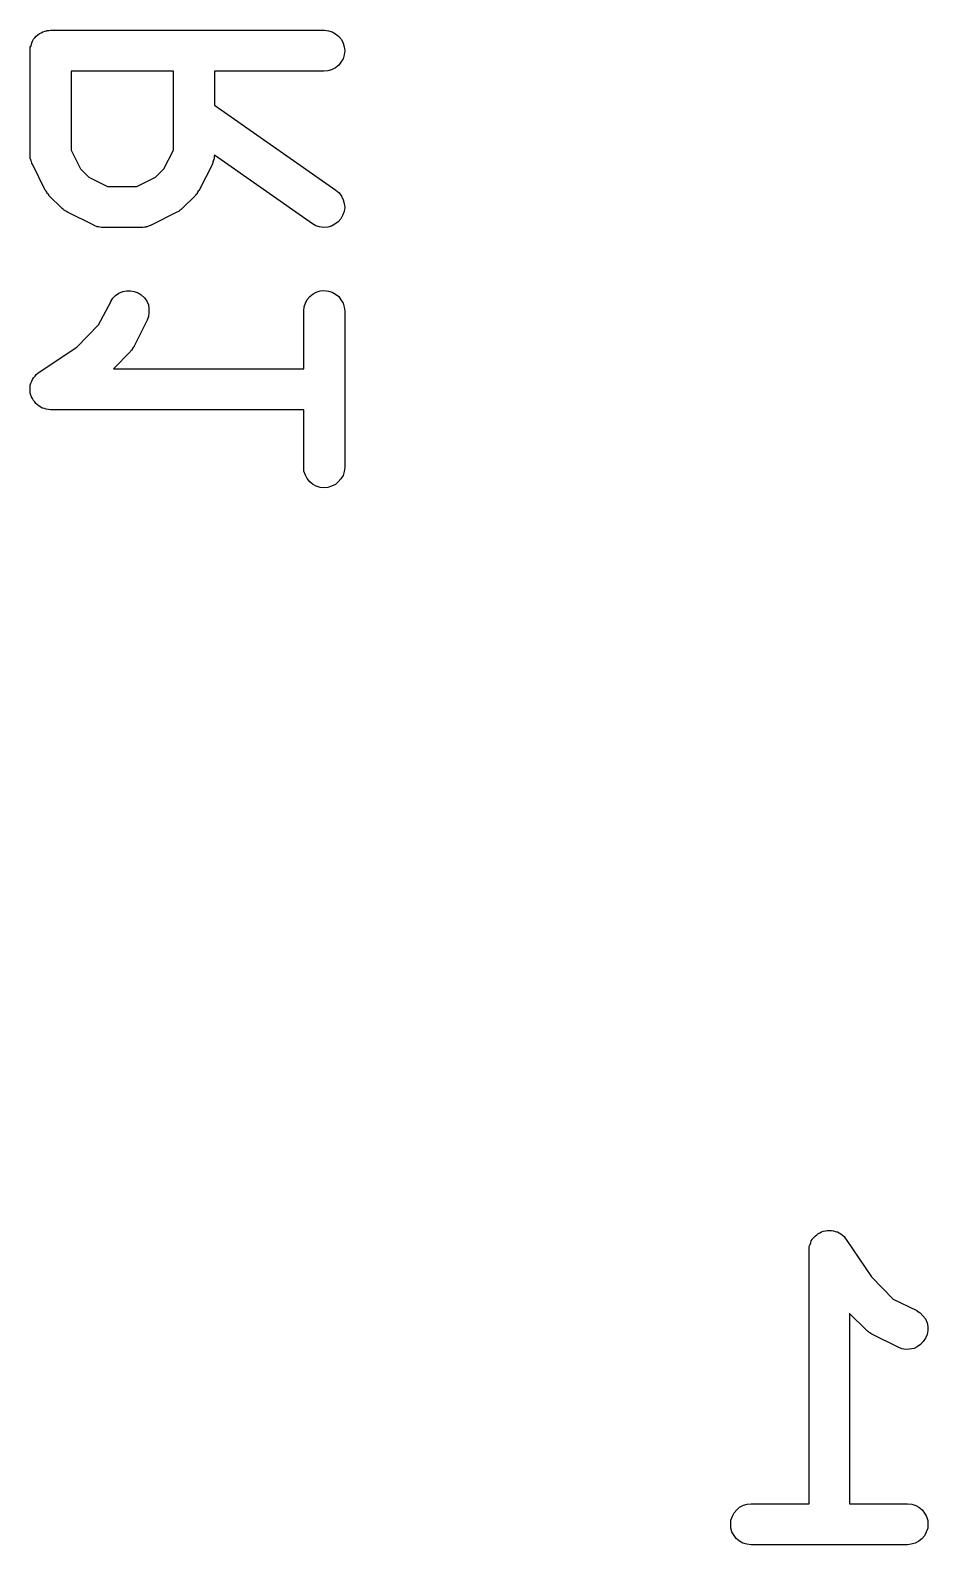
# Model space of a CAD drawing. Extents: x 112.9 to 189.1, y -124 to -78.
# Drawn here: x 168.289 to 169.93, y -96.064 to -93.293 of the extents above; entities that cross this region are included whole.
import ezdxf

# ---------------------------------------------------------------- set-up
doc = ezdxf.new("R2010")
doc.units = 0
doc.layers.add('BLACK', color=7, linetype='CONTINUOUS')

msp = doc.modelspace()

# ---------------------------------------------------------------- linework, layer by layer
at = {"layer": 'BLACK', "linetype": 'CONTINUOUS'}
for p, q in [((168.303, -93.3019), (168.305, -93.2997)), ((168.305, -93.2997), (168.306, -93.2997)), ((168.306, -93.2996), (168.309, -93.2979)), ((168.306, -93.2997), (168.306, -93.2996)), ((168.309, -93.2979), (168.312, -93.2963)), ((168.312, -93.2962), (168.316, -93.2952)), ((168.312, -93.2963), (168.312, -93.2962)), ((168.312, -93.2962), (168.312, -93.2962)), ((168.316, -93.2952), (168.319, -93.2942)), ((168.319, -93.2941), (168.323, -93.2938)), ((168.319, -93.2942), (168.319, -93.2941)), ((168.319, -93.2942), (168.319, -93.2942)), ((168.323, -93.2938), (168.326, -93.2935)), ((168.326, -93.2935), (168.826, -93.2935)), ((168.826, -93.2935), (168.827, -93.2935)), ((168.827, -93.2935), (168.834, -93.2943)), ((168.834, -93.2943), (168.841, -93.2965)), ((168.841, -93.2965), (168.847, -93.3)), ((168.847, -93.3), (168.853, -93.3047)), ((168.289, -93.3233), (168.29, -93.3232)), ((168.289, -93.3234), (168.289, -93.3233)), ((168.289, -93.3269), (168.289, -93.3234)), ((168.289, -93.3304), (168.289, -93.3269)), ((168.29, -93.3232), (168.291, -93.3197)), ((168.291, -93.3197), (168.292, -93.3164)), ((168.292, -93.3162), (168.293, -93.3131)), ((168.292, -93.3163), (168.292, -93.3162)), ((168.292, -93.3164), (168.292, -93.3163)), ((168.293, -93.3131), (168.295, -93.31)), ((168.295, -93.3098), (168.297, -93.3071)), ((168.295, -93.3099), (168.295, -93.3098)), ((168.295, -93.31), (168.295, -93.3099)), ((168.297, -93.3071), (168.3, -93.3043)), ((168.3, -93.3042), (168.303, -93.3019)), ((168.3, -93.3043), (168.3, -93.3042)), ((168.3, -93.3043), (168.3, -93.3043)), ((168.853, -93.3047), (168.858, -93.3104)), ((168.858, -93.3104), (168.861, -93.3169)), ((168.861, -93.3169), (168.863, -93.3239)), ((168.863, -93.3239), (168.864, -93.3312)), ((168.289, -93.3307), (168.289, -93.3304)), ((168.289, -93.331), (168.289, -93.3307)), ((168.289, -93.3307), (168.289, -93.3307)), ((168.289, -93.3307), (168.289, -93.3307)), ((168.289, -93.5214), (168.289, -93.331)), ((168.857, -93.3519), (168.853, -93.3576)), ((168.861, -93.3455), (168.857, -93.3519)), ((168.863, -93.3385), (168.861, -93.3455)), ((168.864, -93.3312), (168.863, -93.3385)), ((168.364, -93.3685), (168.364, -93.5126)), ((168.551, -93.3685), (168.364, -93.3685)), ((168.551, -93.5126), (168.551, -93.3685)), ((168.826, -93.3685), (168.626, -93.3685)), ((168.626, -93.3685), (168.626, -93.4305)), ((168.833, -93.3677), (168.826, -93.3685)), ((168.84, -93.3656), (168.833, -93.3677)), ((168.847, -93.3622), (168.84, -93.3656)), ((168.853, -93.3576), (168.847, -93.3622)), ((168.626, -93.4305), (168.848, -93.5859)), ((168.289, -93.5225), (168.289, -93.5214)), ((168.364, -93.5126), (168.381, -93.5468)), ((168.533, -93.5468), (168.551, -93.5126)), ((168.289, -93.5236), (168.289, -93.5225)), ((168.289, -93.5262), (168.289, -93.5236)), ((168.289, -93.5287), (168.289, -93.5262)), ((168.29, -93.5298), (168.289, -93.5287)), ((168.29, -93.5309), (168.29, -93.5298)), ((168.291, -93.5333), (168.29, -93.5309)), ((168.292, -93.5357), (168.291, -93.5333)), ((168.292, -93.5367), (168.292, -93.5357)), ((168.292, -93.5377), (168.292, -93.5367)), ((168.293, -93.5382), (168.292, -93.5377)), ((168.316, -93.5858), (168.293, -93.5382)), ((168.381, -93.5468), (168.396, -93.562)), ((168.518, -93.562), (168.533, -93.5468)), ((168.622, -93.5382), (168.598, -93.5858)), ((168.623, -93.5362), (168.622, -93.5372)), ((168.622, -93.5372), (168.622, -93.5382)), ((168.624, -93.5314), (168.623, -93.5338)), ((168.623, -93.5338), (168.623, -93.5362)), ((168.625, -93.5292), (168.624, -93.5303)), ((168.624, -93.5303), (168.624, -93.5314)), ((168.626, -93.522), (168.625, -93.523)), ((168.625, -93.523), (168.625, -93.5242)), ((168.625, -93.5242), (168.625, -93.5267)), ((168.625, -93.5267), (168.625, -93.5292)), ((168.805, -93.6474), (168.626, -93.522)), ((168.396, -93.562), (168.43, -93.5792)), ((168.484, -93.5792), (168.518, -93.562)), ((168.318, -93.5876), (168.316, -93.5858)), ((168.319, -93.5895), (168.318, -93.5876)), ((168.32, -93.5907), (168.319, -93.5895)), ((168.32, -93.592), (168.32, -93.5907)), ((168.322, -93.5935), (168.32, -93.592)), ((168.323, -93.5952), (168.322, -93.5935)), ((168.323, -93.5956), (168.323, -93.5952)), ((168.347, -93.6194), (168.323, -93.5956)), ((168.43, -93.5792), (168.484, -93.5792)), ((168.591, -93.5956), (168.567, -93.6194)), ((168.592, -93.5939), (168.591, -93.5956)), ((168.594, -93.5924), (168.592, -93.5939)), ((168.595, -93.5899), (168.594, -93.5911)), ((168.594, -93.5911), (168.594, -93.5924)), ((168.596, -93.588), (168.595, -93.5899)), ((168.598, -93.5863), (168.596, -93.588)), ((168.598, -93.5858), (168.598, -93.5863)), ((168.848, -93.5859), (168.848, -93.5862)), ((168.848, -93.5862), (168.854, -93.5911)), ((168.854, -93.5911), (168.858, -93.5969)), ((168.858, -93.5969), (168.861, -93.6035)), ((168.861, -93.6035), (168.863, -93.6105)), ((168.349, -93.6207), (168.347, -93.6194)), ((168.35, -93.6222), (168.349, -93.6207)), ((168.352, -93.623), (168.35, -93.6222)), ((168.353, -93.624), (168.352, -93.623)), ((168.355, -93.625), (168.353, -93.624)), ((168.357, -93.6262), (168.355, -93.625)), ((168.357, -93.6264), (168.357, -93.6262)), ((168.405, -93.6502), (168.357, -93.6264)), ((168.557, -93.6264), (168.51, -93.6502)), ((168.559, -93.6253), (168.557, -93.6264)), ((168.561, -93.6243), (168.559, -93.6253)), ((168.562, -93.6233), (168.561, -93.6243)), ((168.563, -93.6225), (168.562, -93.6233)), ((168.565, -93.6211), (168.563, -93.6225)), ((168.567, -93.6197), (168.565, -93.6211)), ((168.567, -93.6194), (168.567, -93.6197)), ((168.86, -93.632), (168.857, -93.6384)), ((168.863, -93.6251), (168.86, -93.632)), ((168.863, -93.6105), (168.864, -93.6178)), ((168.864, -93.6178), (168.863, -93.6251)), ((168.406, -93.6506), (168.405, -93.6502)), ((168.407, -93.6511), (168.406, -93.6506)), ((168.409, -93.6519), (168.407, -93.6511)), ((168.411, -93.6528), (168.409, -93.6519)), ((168.413, -93.653), (168.411, -93.6528)), ((168.414, -93.6533), (168.413, -93.653)), ((168.416, -93.6536), (168.414, -93.6533)), ((168.419, -93.6541), (168.416, -93.6536)), ((168.42, -93.654), (168.419, -93.6541)), ((168.421, -93.6542), (168.42, -93.654)), ((168.493, -93.6542), (168.421, -93.6542)), ((168.421, -93.6542), (168.421, -93.6542)), ((168.494, -93.6541), (168.493, -93.6542)), ((168.495, -93.6541), (168.494, -93.6541)), ((168.498, -93.6537), (168.495, -93.6541)), ((168.5, -93.6535), (168.498, -93.6537)), ((168.501, -93.6531), (168.5, -93.6535)), ((168.502, -93.653), (168.501, -93.6531)), ((168.505, -93.6521), (168.502, -93.653)), ((168.507, -93.6513), (168.505, -93.6521)), ((168.508, -93.6508), (168.507, -93.6513)), ((168.509, -93.6504), (168.508, -93.6508)), ((168.51, -93.6502), (168.509, -93.6504)), ((168.811, -93.651), (168.805, -93.6474)), ((168.818, -93.6533), (168.811, -93.651)), ((168.825, -93.6542), (168.818, -93.6533)), ((168.833, -93.6536), (168.825, -93.6542)), ((168.84, -93.6517), (168.833, -93.6536)), ((168.846, -93.6484), (168.84, -93.6517)), ((168.852, -93.6439), (168.846, -93.6484)), ((168.857, -93.6384), (168.852, -93.6439)), ((168.458, -93.7714), (168.465, -93.7699)), ((168.465, -93.7699), (168.472, -93.7698)), ((168.472, -93.7698), (168.479, -93.7711)), ((168.479, -93.7711), (168.486, -93.7737)), ((168.812, -93.7724), (168.819, -93.7703)), ((168.819, -93.7703), (168.826, -93.7696)), ((168.826, -93.7696), (168.834, -93.7704)), ((168.834, -93.7704), (168.841, -93.7726)), ((168.414, -93.8325), (168.436, -93.7904)), ((168.436, -93.7899), (168.44, -93.7838)), ((168.436, -93.7904), (168.436, -93.7899)), ((168.44, -93.7838), (168.445, -93.7785)), ((168.445, -93.7785), (168.451, -93.7744)), ((168.451, -93.7744), (168.458, -93.7714)), ((168.486, -93.7737), (168.492, -93.7777)), ((168.492, -93.7777), (168.498, -93.7827)), ((168.498, -93.7827), (168.502, -93.7887)), ((168.502, -93.7887), (168.505, -93.7954)), ((168.505, -93.7954), (168.506, -93.8025)), ((168.79, -93.7993), (168.792, -93.7924)), ((168.792, -93.7924), (168.795, -93.786)), ((168.795, -93.786), (168.8, -93.7803)), ((168.8, -93.7803), (168.806, -93.7758)), ((168.806, -93.7758), (168.812, -93.7724)), ((168.841, -93.7726), (168.847, -93.7761)), ((168.847, -93.7761), (168.853, -93.7807)), ((168.853, -93.7807), (168.857, -93.7864)), ((168.857, -93.7864), (168.861, -93.7929)), ((168.861, -93.7929), (168.863, -93.7999)), ((168.503, -93.8239), (168.479, -93.8715)), ((168.505, -93.8171), (168.503, -93.8239)), ((168.506, -93.8099), (168.505, -93.8171)), ((168.506, -93.8025), (168.506, -93.8099)), ((168.789, -93.8066), (168.79, -93.7993)), ((168.789, -93.8071), (168.789, -93.8066)), ((168.789, -93.9125), (168.789, -93.8071)), ((168.863, -93.7999), (168.864, -93.8071)), ((168.864, -93.8071), (168.864, -94.0929)), ((168.374, -93.8732), (168.414, -93.8325)), ((168.305, -93.9188), (168.374, -93.8732)), ((168.472, -93.8813), (168.441, -93.9125)), ((168.473, -93.8797), (168.472, -93.8813)), ((168.475, -93.8781), (168.473, -93.8797)), ((168.476, -93.8756), (168.475, -93.8768)), ((168.475, -93.8768), (168.475, -93.8781)), ((168.477, -93.8738), (168.476, -93.8756)), ((168.479, -93.872), (168.477, -93.8738)), ((168.479, -93.8715), (168.479, -93.872)), ((168.29, -93.9391), (168.292, -93.9355)), ((168.292, -93.9355), (168.293, -93.9322)), ((168.292, -93.9355), (168.292, -93.9355)), ((168.292, -93.9355), (168.292, -93.9355)), ((168.293, -93.9322), (168.295, -93.9291)), ((168.295, -93.929), (168.298, -93.9261)), ((168.295, -93.9291), (168.295, -93.929)), ((168.295, -93.9291), (168.295, -93.9291)), ((168.298, -93.9261), (168.3, -93.9234)), ((168.3, -93.9234), (168.303, -93.921)), ((168.3, -93.9234), (168.3, -93.9234)), ((168.3, -93.9234), (168.3, -93.9234)), ((168.303, -93.921), (168.305, -93.9188)), ((168.441, -93.9125), (168.789, -93.9125)), ((168.289, -93.9425), (168.29, -93.9391)), ((168.289, -93.9464), (168.289, -93.9425)), ((168.289, -93.9425), (168.289, -93.9425)), ((168.289, -93.9425), (168.289, -93.9425)), ((168.289, -93.9497), (168.289, -93.9464)), ((168.289, -93.9498), (168.289, -93.9497)), ((168.289, -93.9536), (168.289, -93.9498)), ((168.289, -93.9498), (168.289, -93.9498)), ((168.289, -93.957), (168.289, -93.9536)), ((168.289, -93.9571), (168.289, -93.957)), ((168.29, -93.9607), (168.289, -93.9571)), ((168.289, -93.9571), (168.289, -93.9571)), ((168.291, -93.964), (168.29, -93.9607)), ((168.291, -93.9641), (168.291, -93.964)), ((168.293, -93.9672), (168.291, -93.9641)), ((168.291, -93.9641), (168.291, -93.9641)), ((168.295, -93.9705), (168.293, -93.9672)), ((168.295, -93.9706), (168.295, -93.9705)), ((168.297, -93.9732), (168.295, -93.9706)), ((168.295, -93.9706), (168.295, -93.9706)), ((168.299, -93.9762), (168.297, -93.9732)), ((168.299, -93.9763), (168.299, -93.9762)), ((168.302, -93.9786), (168.299, -93.9763)), ((168.299, -93.9763), (168.299, -93.9763)), ((168.305, -93.9809), (168.302, -93.9786)), ((168.305, -93.981), (168.305, -93.9809)), ((168.308, -93.9826), (168.305, -93.981)), ((168.305, -93.981), (168.305, -93.981)), ((168.311, -93.9845), (168.308, -93.9826)), ((168.315, -93.9855), (168.311, -93.9845)), ((168.311, -93.9845), (168.311, -93.9845)), ((168.311, -93.9845), (168.311, -93.9845)), ((168.318, -93.9867), (168.315, -93.9855)), ((168.322, -93.9871), (168.318, -93.9867)), ((168.318, -93.9867), (168.318, -93.9867)), ((168.318, -93.9867), (168.318, -93.9867)), ((168.326, -93.9875), (168.322, -93.9871)), ((168.789, -93.9875), (168.326, -93.9875)), ((168.326, -93.9875), (168.326, -93.9875)), ((168.326, -93.9875), (168.326, -93.9875)), ((168.326, -93.9875), (168.326, -93.9875)), ((168.326, -93.9875), (168.326, -93.9875)), ((168.789, -94.0929), (168.789, -93.9875)), ((168.789, -94.1001), (168.789, -94.0929)), ((168.792, -94.1071), (168.789, -94.1001)), ((168.863, -94.1007), (168.861, -94.1076)), ((168.864, -94.0934), (168.863, -94.1007)), ((168.864, -94.0929), (168.864, -94.0934)), ((168.795, -94.1136), (168.792, -94.1071)), ((168.8, -94.1193), (168.795, -94.1136)), ((168.805, -94.1239), (168.8, -94.1193)), ((168.812, -94.1274), (168.805, -94.1239)), ((168.819, -94.1296), (168.812, -94.1274)), ((168.826, -94.1304), (168.819, -94.1296)), ((168.833, -94.1297), (168.826, -94.1304)), ((168.84, -94.1276), (168.833, -94.1297)), ((168.847, -94.1242), (168.84, -94.1276)), ((168.852, -94.1196), (168.847, -94.1242)), ((168.857, -94.114), (168.852, -94.1196)), ((168.861, -94.1076), (168.857, -94.114)), ((169.746, -95.489), (169.75, -95.4887)), ((169.75, -95.4887), (169.75, -95.4887)), ((169.75, -95.4887), (169.754, -95.489)), ((169.75, -95.4887), (169.75, -95.4887)), ((169.713, -95.5184), (169.715, -95.5146)), ((169.715, -95.5146), (169.716, -95.5115)), ((169.716, -95.5114), (169.717, -95.5079)), ((169.716, -95.5115), (169.716, -95.5114)), ((169.716, -95.5114), (169.716, -95.5114)), ((169.717, -95.5079), (169.719, -95.5051)), ((169.719, -95.505), (169.721, -95.5022)), ((169.719, -95.5051), (169.719, -95.505)), ((169.719, -95.505), (169.719, -95.505)), ((169.721, -95.5022), (169.724, -95.4994)), ((169.724, -95.4994), (169.727, -95.4971)), ((169.724, -95.4994), (169.724, -95.4994)), ((169.724, -95.4994), (169.724, -95.4994)), ((169.727, -95.4971), (169.729, -95.4948)), ((169.729, -95.4948), (169.733, -95.4931)), ((169.729, -95.4948), (169.729, -95.4948)), ((169.729, -95.4948), (169.729, -95.4948)), ((169.733, -95.4931), (169.736, -95.4914)), ((169.736, -95.4914), (169.739, -95.4904)), ((169.736, -95.4914), (169.736, -95.4914)), ((169.736, -95.4914), (169.736, -95.4914)), ((169.739, -95.4904), (169.743, -95.4894)), ((169.743, -95.4894), (169.746, -95.489)), ((169.743, -95.4894), (169.743, -95.4894)), ((169.743, -95.4894), (169.743, -95.4894)), ((169.754, -95.489), (169.757, -95.4894)), ((169.757, -95.4894), (169.758, -95.4895)), ((169.758, -95.4895), (169.758, -95.4895)), ((169.758, -95.4895), (169.761, -95.4905)), ((169.761, -95.4905), (169.764, -95.4916)), ((169.764, -95.4916), (169.765, -95.4916)), ((169.765, -95.4916), (169.765, -95.4916)), ((169.765, -95.4916), (169.768, -95.4934)), ((169.768, -95.4934), (169.771, -95.4951)), ((169.771, -95.4951), (169.771, -95.4951)), ((169.771, -95.4951), (169.771, -95.4951)), ((169.771, -95.4951), (169.774, -95.4976)), ((169.774, -95.4976), (169.777, -95.4997)), ((169.777, -95.4997), (169.777, -95.4997)), ((169.777, -95.4997), (169.777, -95.4998)), ((169.777, -95.4998), (169.779, -95.5027)), ((169.779, -95.5027), (169.781, -95.5054)), ((169.781, -95.5054), (169.827, -95.5737)), ((169.713, -95.5185), (169.713, -95.5184)), ((169.713, -95.5184), (169.713, -95.5184)), ((169.713, -95.5216), (169.713, -95.5185)), ((169.713, -95.5257), (169.713, -95.5216)), ((169.713, -95.5262), (169.713, -95.5257)), ((169.713, -95.5257), (169.713, -95.5257)), ((169.713, -95.5257), (169.713, -95.5257)), ((169.713, -95.5257), (169.713, -95.5257)), ((169.713, -95.9887), (169.713, -95.5262)), ((169.827, -95.5737), (169.867, -95.6144)), ((169.867, -95.6144), (169.91, -95.6355)), ((169.819, -95.6718), (169.787, -95.6405)), ((169.787, -95.6405), (169.787, -95.9887)), ((169.91, -95.6355), (169.91, -95.6357)), ((169.91, -95.6357), (169.916, -95.6397)), ((169.916, -95.6397), (169.921, -95.6448)), ((169.921, -95.6448), (169.926, -95.6508)), ((169.926, -95.6508), (169.929, -95.6576)), ((169.82, -95.6731), (169.819, -95.6718)), ((169.822, -95.6746), (169.82, -95.6731)), ((169.823, -95.6754), (169.822, -95.6746)), ((169.824, -95.6764), (169.823, -95.6754)), ((169.826, -95.6774), (169.824, -95.6764)), ((169.828, -95.6785), (169.826, -95.6774)), ((169.828, -95.6788), (169.828, -95.6785)), ((169.876, -95.7026), (169.828, -95.6788)), ((169.929, -95.6792), (169.926, -95.6861)), ((169.929, -95.6576), (169.93, -95.6647)), ((169.93, -95.672), (169.929, -95.6792)), ((169.93, -95.6647), (169.93, -95.672)), ((169.883, -95.7052), (169.876, -95.7026)), ((169.89, -95.7064), (169.883, -95.7052)), ((169.897, -95.7063), (169.89, -95.7064)), ((169.905, -95.7047), (169.897, -95.7063)), ((169.911, -95.7017), (169.905, -95.7047)), ((169.917, -95.6975), (169.911, -95.7017)), ((169.922, -95.6922), (169.917, -95.6975)), ((169.926, -95.6861), (169.922, -95.6922)), ((169.57, -96.0186), (169.573, -96.0117)), ((169.573, -96.0117), (169.576, -96.0052)), ((169.576, -96.0052), (169.581, -95.9996)), ((169.581, -95.9996), (169.586, -95.995)), ((169.586, -95.995), (169.593, -95.9915)), ((169.593, -95.9915), (169.6, -95.9894)), ((169.6, -95.9894), (169.607, -95.9887)), ((169.607, -95.9887), (169.713, -95.9887)), ((169.787, -95.9887), (169.893, -95.9887)), ((169.893, -95.9887), (169.893, -95.9887)), ((169.893, -95.9887), (169.901, -95.9895)), ((169.901, -95.9895), (169.908, -95.9917)), ((169.908, -95.9917), (169.914, -95.9952)), ((169.914, -95.9952), (169.92, -96)), ((169.92, -96), (169.924, -96.0057)), ((169.924, -96.0057), (169.928, -96.0121)), ((169.928, -96.0121), (169.93, -96.0192)), ((169.57, -96.0259), (169.57, -96.0186)), ((169.57, -96.0332), (169.57, -96.0259)), ((169.572, -96.0402), (169.57, -96.0332)), ((169.576, -96.0467), (169.572, -96.0402)), ((169.927, -96.0407), (169.924, -96.0472)), ((169.93, -96.0337), (169.927, -96.0407)), ((169.93, -96.0192), (169.93, -96.0265)), ((169.93, -96.0265), (169.93, -96.0337)), ((169.58, -96.0524), (169.576, -96.0467)), ((169.586, -96.0571), (169.58, -96.0524)), ((169.592, -96.0607), (169.586, -96.0571)), ((169.599, -96.0629), (169.592, -96.0607)), ((169.607, -96.0637), (169.599, -96.0629)), ((169.893, -96.0637), (169.607, -96.0637)), ((169.607, -96.0637), (169.607, -96.0637)), ((169.9, -96.063), (169.893, -96.0637)), ((169.907, -96.0609), (169.9, -96.063)), ((169.914, -96.0574), (169.907, -96.0609)), ((169.919, -96.0528), (169.914, -96.0574)), ((169.924, -96.0472), (169.919, -96.0528))]:
    msp.add_line(p, q, dxfattribs=at)

doc.saveas('drawing.dxf')
